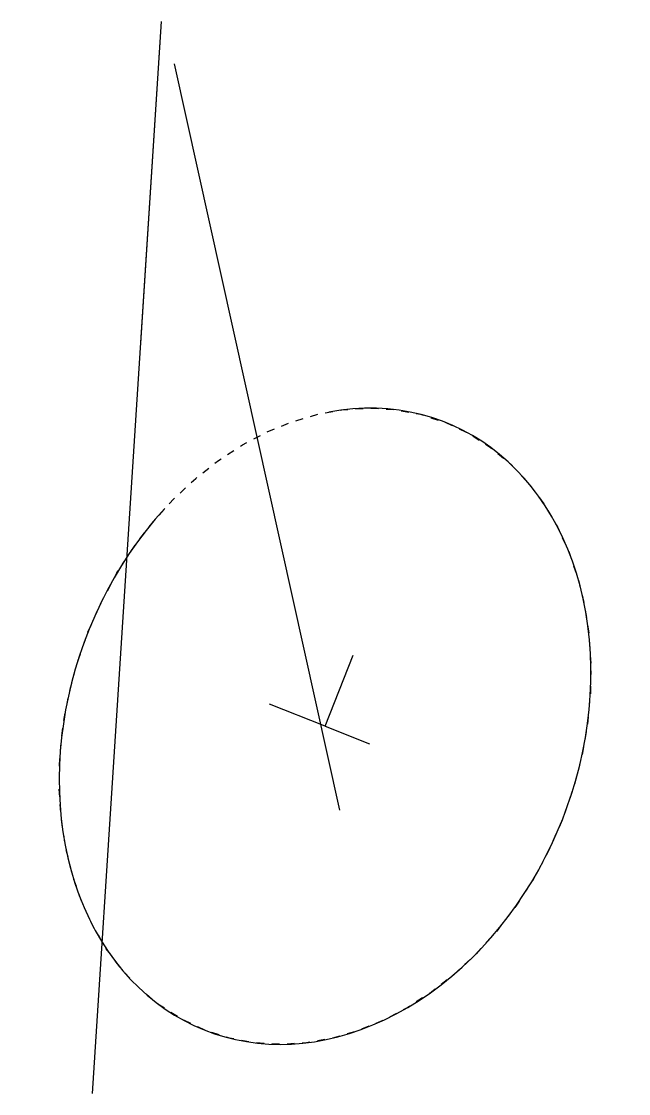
# Model space of a CAD drawing. Header units: millimetres. Extents: x 0.5 to 8.4, y -3.8 to 10.3.
import ezdxf

# ---------------------------------------------------------------- set-up
doc = ezdxf.new("R2010")
doc.units = ezdxf.units.MM
doc.linetypes.add('DOTTED', pattern=[6.35, 0, -6.35])
for name, color, linetype in [('arc', 7, 'Continuous'), ('circ', 7, 'Continuous'), ('csCAD', 7, 'Continuous'), ('seg_e', 7, 'Continuous'), ('seg_i', 7, 'Continuous'), ('seg_i2', 1, 'Continuous')]:
    doc.layers.add(name, color=color, linetype=linetype)

msp = doc.modelspace()

# ---------------------------------------------------------------- linework, layer by layer
at = {"layer": 'arc', "extrusion": (0.581182, -0.230103, 0.780564)}
msp.add_arc((2.59, -5.231, -0.558), 4.275, 63.9773, 26.1088, dxfattribs=at)
at = {"layer": 'circ', "linetype": 'DOTTED', "ltscale": 0.01, "extrusion": (0.581182, -0.230103, 0.780564)}
msp.add_circle((2.59, -5.231, -0.558), 4.275, dxfattribs=at)
at = {"layer": 'csCAD', "color": 1}
msp.add_line((4.425, 1.033, -3.705), (4.793, 1.963, -3.705), dxfattribs=at)
at = {"layer": 'csCAD', "color": 3}
msp.add_line((4.425, 1.033, -3.705), (3.699, 1.321, -3.08), dxfattribs=at)
at = {"layer": 'csCAD', "color": 5}
msp.add_line((4.425, 1.033, -3.705), (5.006, 0.803, -2.925), dxfattribs=at)
at = {"layer": 'seg_e'}
msp.add_line((2.452, 9.697, -1.8), (4.614, -0.063, -2.052), dxfattribs=at)
at = {"layer": 'seg_i'}
msp.add_line((2.283, 10.252, -3.747), (1.377, -3.771, 1.502), dxfattribs=at)
at = {"layer": 'seg_i2'}
msp.add_line((2.283, 10.252, -3.747), (2.011, 6.045, -2.172), dxfattribs=at)

doc.saveas('drawing.dxf')
